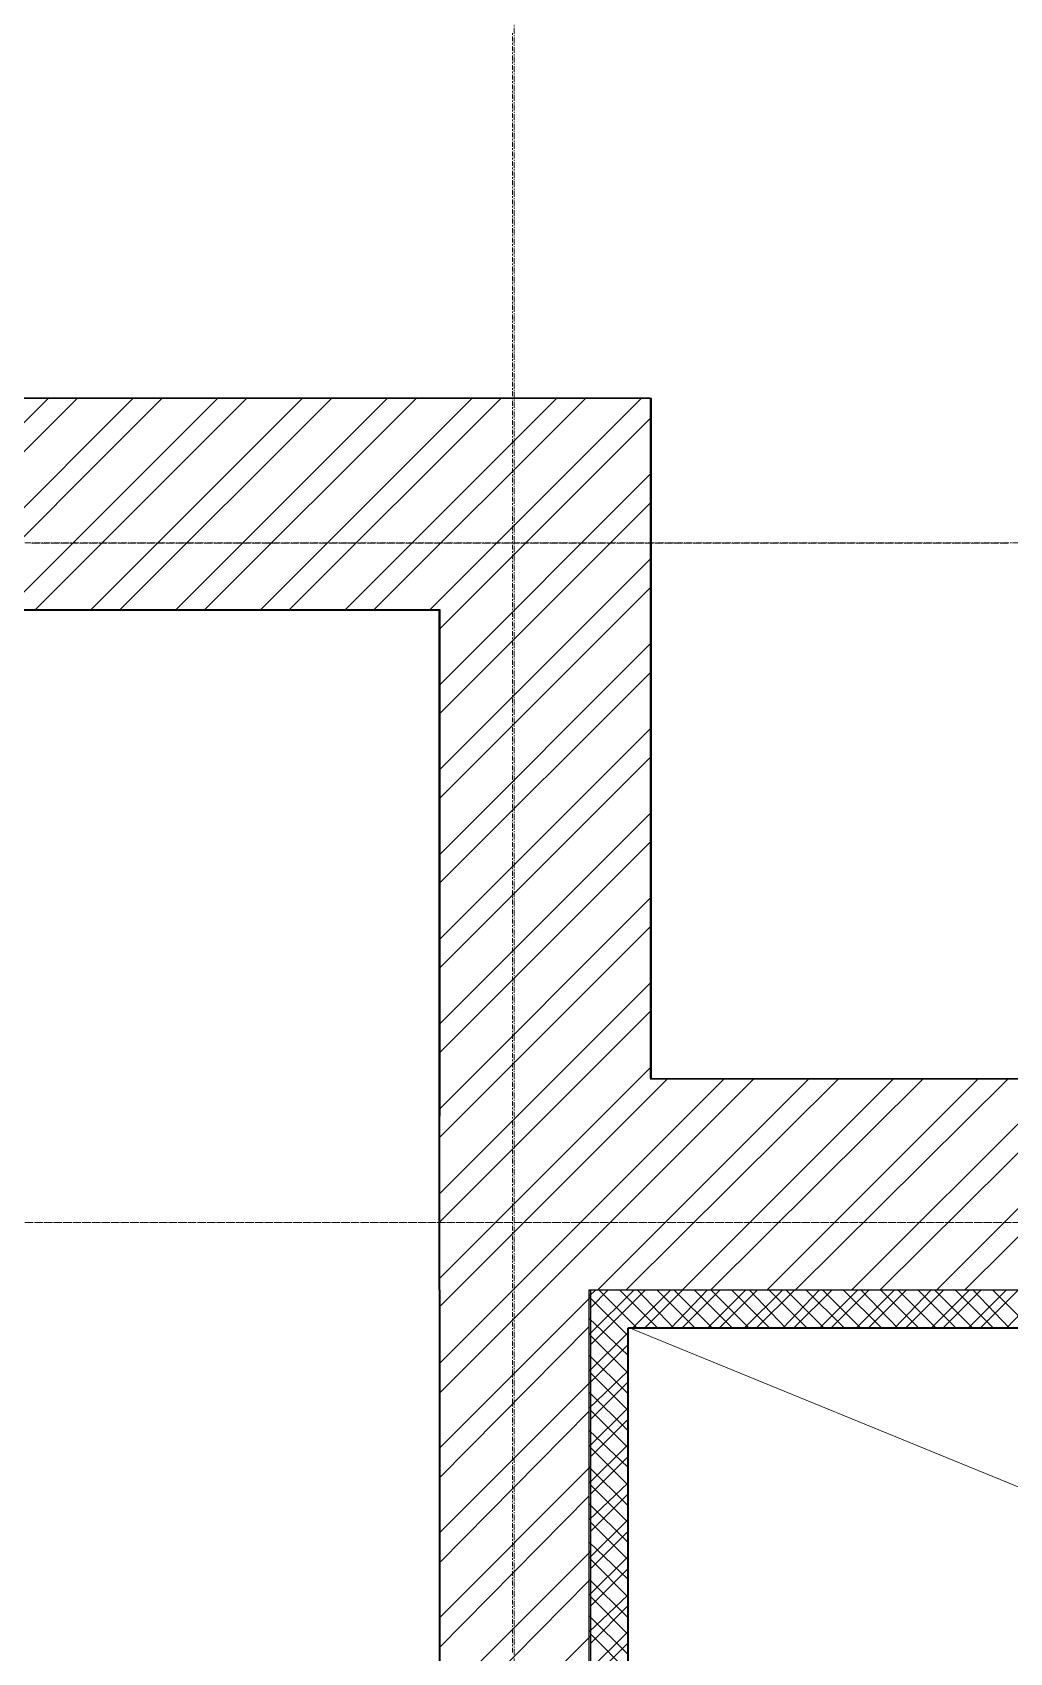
# Model space of a CAD drawing. Header units: millimetres. Extents: x -10178924 to 11692288, y -947381 to 58396.
# Drawn here: x 738282 to 740871, y -814179 to -809888 of the extents above; entities that cross this region are included whole.
import ezdxf

# ---------------------------------------------------------------- set-up
doc = ezdxf.new("R2010")
doc.units = ezdxf.units.MM
doc.linetypes.add('осевая', pattern=[50.8, 31.75, -6.35, 6.35, -6.35])
for name, color, linetype in [('PDF _Отделка СТЕН', 6, 'Continuous'), ('PDF _Стены внутр.1', 7, 'Continuous'), ('PDF _Стены.1', 7, 'Continuous'), ('Стены внутр.1', 7, 'Continuous')]:
    doc.layers.add(name, color=color, linetype=linetype)
doc.layers.add('PDF _Размеры осевые', color=7, linetype='Continuous', true_color=0x5d6970)
doc.layers.add('PDF _штриховка', color=7, linetype='Continuous', true_color=0x95834a)
for name, color, linetype, lineweight in [('Отделка СТЕН', 6, 'Continuous', 13), ('Размеры осевые', 153, 'Continuous', 9), ('Стены.1', 7, 'Continuous', 25), ('ШТРИХОВКА', 252, 'Continuous', 15)]:
    doc.layers.add(name, color=color, linetype=linetype, lineweight=lineweight)

# ---------------------------------------------------------------- blocks, each defined once
blk = doc.blocks.new('A$C5282721b')
at = {"layer": 'Отделка СТЕН', "true_color": 0x000000, "transparency": 33554687}
h = blk.add_hatch(dxfattribs=at)
h.set_pattern_fill('ANSI37', color=18, scale=22, angle=-90)
h.set_pattern_definition([(315, (-17446.33, 108538.816), (49.39141, 49.39141), []), (45, (-17446.33, 108538.816), (-49.39141, 49.39141), [])])
h.paths.add_polyline_path([(26592.373, -32428.119), (25753.823, -32428.119), (17403.142, -32428.119), (17403.142, -38395.958), (26591.954, -38400.464), (26591.961, -38300.463), (17503.142, -38296.007), (17503.142, -32528.119), (25753.823, -32528.119), (26592.366, -32528.119)])
h.paths.add_polyline_path([(28638.33, -32428.119), (27792.557, -32428.119), (26592.373, -32428.119), (26592.366, -32528.119), (28638.33, -32528.119)])
h.paths.add_polyline_path([(36484.836, -38082.681), (36383.118, -38082.906), (36381.494, -38305.263), (26591.961, -38300.463), (26591.954, -38400.464), (36480.32, -38405.312)])
at = {"layer": 'ШТРИХОВКА', "ltscale": 100, "true_color": 0x000000, "transparency": 33554687}
h = blk.add_hatch(dxfattribs=at)
h.set_pattern_fill('ANSI31', color=18, scale=50)
h.set_pattern_definition([(45, (-79853.19, 25128.16), (-112.2532, 112.2532), [])])
edge = h.paths.add_edge_path()
edge.add_line((36498.921, -37009.188), (36898.882, -37014.787))
edge.add_line((36898.882, -37014.787), (36964.029, -32428.119))
edge.add_line((36964.029, -32428.119), (37032.722, -32428.119))
edge.add_line((37032.722, -32428.119), (37032.722, -30586.036))
edge.add_line((37032.722, -30586.036), (38904.657, -30586.036))
edge.add_line((38904.657, -30586.036), (38902.425, -30898.17))
edge.add_line((38902.425, -30898.17), (39152.455, -30898.17))
edge.add_line((39152.455, -30898.17), (39154.793, -30586.036))
edge.add_line((39154.793, -30586.036), (41035.118, -30586.036))
edge.add_line((41035.118, -30586.036), (41035.118, -30412.839))
edge.add_line((41035.118, -30412.839), (41035.118, -30026.036))
edge.add_line((41035.118, -30026.036), (36472.722, -30026.036))
edge.add_line((36472.722, -30026.036), (36472.722, -31868.119))
edge.add_line((36472.722, -31868.119), (30542.101, -31868.119))
edge.add_line((30542.101, -31868.119), (30542.101, -32424.051))
edge.add_line((30542.101, -32424.051), (36563.99, -32428.119))
edge.add_line((36563.99, -32428.119), (36498.921, -37066.477))
h.paths.add_polyline_path([(25192.811, -31868.119), (17563.142, -31868.119), (17563.142, -30066.63), (12841.199, -30066.63), (12841.199, -31868.119), (7024.898, -31868.119), (7024.898, -31969.641), (7024.898, -32428.119), (13001.199, -32428.119), (13001.199, -38443.071), (10379.676, -38473.857), (10379.676, -38873.885), (13001.199, -38843.098), (13401.199, -38838.401), (13401.199, -32428.119), (13401.199, -30626.63), (17003.142, -30626.63), (17003.142, -32428.119), (17003.142, -38795.762), (36871.442, -38820.294), (36872.104, -38529.718), (36884.044, -38081.988), (36484.836, -38082.681), (36480.32, -38405.312), (17403.142, -38395.958), (17403.142, -32428.119), (25753.823, -32428.119), (25753.823, -31968.119)])
at = {"color": 18, "lineweight": 0, "ltscale": 100, "true_color": 0x000000, "transparency": 33554687}
blk.add_line((17503.142, -32528.119), (29114.197, -37278.249), dxfattribs=at)
blk.add_line((17503.142, -32528.119), (29114.197, -37278.249), dxfattribs=at)
at = {"layer": 'Размеры осевые', "color": 251, "linetype": 'осевая', "ltscale": 0.5, "transparency": 33554687}
for p, q in [((17200, -40100), (17200, -25800)), ((-9750, -30450), (44700, -30450)), ((-9750, -32250), (62308.109, -32250)), ((-9718.727, -32250), (61848.609, -32250)), ((-9718.727, -32250), (61848.609, -32250))]:
    blk.add_line(p, q, dxfattribs=at)
at = {"layer": 'Стены внутр.1', "color": 18, "linetype": 'Continuous', "true_color": 0x000000, "transparency": 33554687, "flags": 128}
for points in [[(17003.142, -32428.119), (17003.142, -38795.762)], [(17403.142, -38395.958), (17403.142, -32428.119)], [(17503.142, -38296.007), (17503.142, -32528.119)]]:
    blk.add_lwpolyline(points, dxfattribs=at)
at = {"layer": 'Стены.1', "color": 18, "linetype": 'Continuous', "true_color": 0x000000, "transparency": 33554687, "flags": 128}
for points in [[(12841.199, -30066.63), (17563.142, -30066.63)], [(17563.142, -30066.63), (17563.142, -31868.119)], [(13401.199, -30626.63), (17003.142, -30626.63)], [(17003.142, -30626.63), (17003.142, -31968.119)], [(17563.142, -31868.119), (25192.811, -31868.119)], [(17003.142, -32428.119), (17003.142, -31968.119)], [(17403.142, -32428.119), (25753.823, -32428.119)], [(17503.142, -32528.119), (25753.823, -32528.119)]]:
    blk.add_lwpolyline(points, dxfattribs=at)

msp = doc.modelspace()

# ---------------------------------------------------------------- linework, layer by layer
at = {"layer": 'PDF _Отделка СТЕН', "lineweight": 13}
for points in [[(739757.7, -813234.9), (739774.6, -813218)], [(739757.7, -813336.5), (739876.2, -813218)], [(739783.1, -813218), (739884.7, -813319.6)], [(739872, -813319.6), (739973.6, -813218)], [(739884.7, -813218), (739982, -813319.6)], [(739973.6, -813319.6), (740070.9, -813218)], [(739982, -813218), (740083.6, -813319.6)], [(740070.9, -813319.6), (740172.5, -813218)], [(740079.4, -813218), (740181, -813319.6)], [(740168.3, -813319.6), (740269.9, -813218)], [(740181, -813218), (740278.4, -813319.6)], [(740269.9, -813319.6), (740367.3, -813218)], [(740278.4, -813218), (740380, -813319.6)], [(740367.3, -813319.6), (740468.9, -813218)], [(740375.7, -813218), (740477.3, -813319.6)], [(740464.6, -813319.6), (740566.2, -813218)], [(740477.3, -813218), (740574.7, -813319.6)], [(740566.2, -813319.6), (740663.6, -813218)], [(740574.7, -813218), (740676.3, -813319.6)], [(740663.6, -813319.6), (740765.2, -813218)], [(740672.1, -813218), (740773.7, -813319.6)], [(740761, -813319.6), (740862.6, -813218)], [(740773.7, -813218), (740871, -813319.6)], [(740862.6, -813319.6), (740959.9, -813218)], [(739757.7, -813294.2), (739859.3, -813391.6)], [(739757.7, -813433.9), (739859.3, -813332.3)], [(739757.7, -813391.6), (739859.3, -813493.2)], [(739757.7, -813531.3), (739859.3, -813433.9)], [(739757.7, -813488.9), (739859.3, -813590.5)], [(739757.7, -813632.9), (739859.3, -813531.3)], [(739757.7, -813590.5), (739859.3, -813687.9)], [(739757.7, -813730.2), (739859.3, -813628.7)], [(739757.7, -813687.9), (739859.3, -813789.5)], [(739757.7, -813827.6), (739859.3, -813730.2)], [(739757.7, -813785.3), (739859.3, -813886.9)], [(739757.7, -813929.2), (739859.3, -813827.6)], [(739757.7, -813886.9), (739859.3, -813984.2)], [(739757.7, -814026.6), (739859.3, -813925)], [(739757.7, -813984.2), (739859.3, -814085.8)], [(739757.7, -814123.9), (739859.3, -814026.6)], [(739757.7, -814081.6), (739859.3, -814183.2)], [(739757.7, -814225.5), (739859.3, -814124)]]:
    msp.add_lwpolyline(points, dxfattribs=at)
at = {"layer": 'PDF _Размеры осевые', "lineweight": 9}
for points in [[(739554.5, -809894.8), (739554.5, -809890.6)], [(739554.5, -809911.8), (739554.5, -809899.1)], [(739554.5, -809920.2), (739554.5, -809916)], [(739554.5, -809937.2), (739554.5, -809924.5)], [(739554.5, -809945.6), (739554.5, -809941.4)], [(739554.5, -809962.6), (739554.5, -809949.9)], [(739554.5, -809971), (739554.5, -809966.8)], [(739554.5, -809988), (739554.5, -809975.3)], [(739554.5, -809996.4), (739554.5, -809992.2)], [(739554.5, -810013.4), (739554.5, -810000.7)], [(739554.5, -810021.8), (739554.5, -810017.6)], [(739554.5, -810038.8), (739554.5, -810026.1)], [(739554.5, -810047.2), (739554.5, -810043)], [(739554.5, -810064.2), (739554.5, -810051.5)], [(739554.5, -810072.6), (739554.5, -810068.4)], [(739554.5, -810089.6), (739554.5, -810076.9)], [(739554.5, -810098), (739554.5, -810093.8)], [(739554.5, -810115), (739554.5, -810102.3)], [(739554.5, -810123.4), (739554.5, -810119.2)], [(739554.5, -810140.4), (739554.5, -810127.7)], [(739554.5, -810148.8), (739554.5, -810144.6)], [(739554.5, -810165.8), (739554.5, -810153.1)], [(739554.5, -810174.2), (739554.5, -810170)], [(739554.5, -810191.2), (739554.5, -810178.5)], [(739554.5, -810199.6), (739554.5, -810195.4)], [(739554.5, -810216.6), (739554.5, -810203.9)], [(739554.5, -810225), (739554.5, -810220.8)], [(739554.5, -810242), (739554.5, -810229.3)], [(739554.5, -810250.4), (739554.5, -810246.2)], [(739554.5, -810267.4), (739554.5, -810254.7)], [(739554.5, -810275.8), (739554.5, -810271.6)], [(739554.5, -810292.8), (739554.5, -810280.1)], [(739554.5, -810301.2), (739554.5, -810297)], [(739554.5, -810318.2), (739554.5, -810305.5)], [(739554.5, -810326.6), (739554.5, -810322.4)], [(739554.5, -810343.6), (739554.5, -810330.9)], [(739554.5, -810352), (739554.5, -810347.8)], [(739554.5, -810369), (739554.5, -810356.3)], [(739554.5, -810377.4), (739554.5, -810373.2)], [(739554.5, -810394.4), (739554.5, -810381.7)], [(739554.5, -810402.8), (739554.5, -810398.6)], [(739554.5, -810419.8), (739554.5, -810407.1)], [(739554.5, -810428.2), (739554.5, -810424)], [(739554.5, -810445.2), (739554.5, -810432.5)], [(739554.5, -810453.6), (739554.5, -810449.4)], [(739554.5, -810470.6), (739554.5, -810457.9)], [(739554.5, -810479), (739554.5, -810474.8)], [(739554.5, -810496), (739554.5, -810483.3)], [(739554.5, -810504.4), (739554.5, -810500.2)], [(739554.5, -810521.4), (739554.5, -810508.7)], [(739554.5, -810529.8), (739554.5, -810525.6)], [(739554.5, -810546.8), (739554.5, -810534.1)], [(739554.5, -810555.2), (739554.5, -810551)], [(739554.5, -810572.2), (739554.5, -810559.5)], [(739554.5, -810580.6), (739554.5, -810576.4)], [(739554.5, -810597.6), (739554.5, -810584.9)], [(739554.5, -810606), (739554.5, -810601.8)], [(739554.5, -810623), (739554.5, -810610.3)], [(739554.5, -810631.4), (739554.5, -810627.2)], [(739554.5, -810648.4), (739554.5, -810635.7)], [(739554.5, -810656.8), (739554.5, -810652.6)], [(739554.5, -810673.8), (739554.5, -810661.1)], [(739554.5, -810682.2), (739554.5, -810678)], [(739554.5, -810699.2), (739554.5, -810686.5)], [(739554.5, -810707.6), (739554.5, -810703.4)], [(739554.5, -810724.6), (739554.5, -810711.9)], [(739554.5, -810733), (739554.5, -810728.8)], [(739554.5, -810750), (739554.5, -810737.3)], [(739554.5, -810758.4), (739554.5, -810754.2)], [(739554.5, -810775.4), (739554.5, -810762.7)], [(739554.5, -810783.8), (739554.5, -810779.6)], [(739554.5, -810800.8), (739554.5, -810788.1)], [(739554.5, -810809.2), (739554.5, -810805)], [(739554.5, -810826.2), (739554.5, -810813.5)], [(739554.5, -810834.6), (739554.5, -810830.4)], [(739554.5, -810851.6), (739554.5, -810838.9)], [(739554.5, -810860), (739554.5, -810855.8)], [(739554.5, -810877), (739554.5, -810864.3)], [(739554.5, -810885.4), (739554.5, -810881.2)], [(739554.5, -810902.4), (739554.5, -810889.7)], [(739554.5, -810910.8), (739554.5, -810906.6)], [(739554.5, -810927.8), (739554.5, -810915.1)], [(739554.5, -810936.2), (739554.5, -810932)], [(739554.5, -810953.2), (739554.5, -810940.5)], [(739554.5, -810961.6), (739554.5, -810957.4)], [(739554.5, -810978.6), (739554.5, -810965.9)], [(739554.5, -810987), (739554.5, -810982.8)], [(739554.5, -811004), (739554.5, -810991.3)], [(739554.5, -811012.4), (739554.5, -811008.2)], [(739554.5, -811029.4), (739554.5, -811016.7)], [(739554.5, -811037.8), (739554.5, -811033.6)], [(739554.5, -811054.8), (739554.5, -811042.1)], [(739554.5, -811063.2), (739554.5, -811059)], [(739554.5, -811080.2), (739554.5, -811067.5)], [(739554.5, -811088.6), (739554.5, -811084.4)], [(739554.5, -811105.6), (739554.5, -811092.9)], [(739554.5, -811114), (739554.5, -811109.8)], [(739554.5, -811131), (739554.5, -811118.3)], [(739554.5, -811139.4), (739554.5, -811135.2)], [(739554.5, -811156.4), (739554.5, -811143.7)], [(739554.5, -811164.8), (739554.5, -811160.6)], [(739554.5, -811181.8), (739554.5, -811169.1)], [(739554.5, -811190.2), (739554.5, -811186)], [(739554.5, -811207.2), (739554.5, -811194.5)], [(738280.2, -811241), (738284.5, -811241), (738301.4, -811241)], [(738305.6, -811241), (738309.9, -811241), (738326.8, -811241)], [(738331, -811241), (738335.3, -811241), (738352.2, -811241)], [(738356.4, -811241), (738360.7, -811241), (738377.6, -811241)], [(738381.8, -811241), (738386.1, -811241), (738403, -811241)], [(738407.2, -811241), (738411.5, -811241), (738428.4, -811241)], [(738432.6, -811241), (738436.9, -811241), (738453.8, -811241)], [(738458, -811241), (738462.3, -811241), (738479.2, -811241)], [(738483.4, -811241), (738487.7, -811241), (738504.6, -811241)], [(738508.8, -811241), (738513.1, -811241), (738530, -811241)], [(738534.2, -811241), (738538.5, -811241), (738555.4, -811241)], [(738559.6, -811241), (738563.9, -811241), (738580.8, -811241)], [(738585, -811241), (738589.3, -811241), (738606.2, -811241)], [(738610.4, -811241), (738614.7, -811241), (738631.6, -811241)], [(738635.8, -811241), (738640.1, -811241), (738657, -811241)], [(738661.2, -811241), (738665.5, -811241), (738682.4, -811241)], [(738686.6, -811241), (738690.9, -811241), (738707.8, -811241)], [(738712, -811241), (738716.3, -811241), (738733.2, -811241)], [(738737.4, -811241), (738741.7, -811241), (738758.6, -811241)], [(738762.8, -811241), (738767.1, -811241), (738784, -811241)], [(738788.2, -811241), (738792.5, -811241), (738809.4, -811241)], [(738813.6, -811241), (738817.9, -811241), (738834.8, -811241)], [(738839, -811241), (738843.3, -811241), (738860.2, -811241)], [(738864.4, -811241), (738868.7, -811241), (738885.6, -811241)], [(738889.8, -811241), (738894.1, -811241), (738911, -811241)], [(738915.2, -811241), (738919.5, -811241), (738936.4, -811241)], [(738940.6, -811241), (738944.9, -811241), (738961.8, -811241)], [(738966, -811241), (738970.3, -811241), (738987.2, -811241)], [(738991.4, -811241), (738995.7, -811241), (739012.6, -811241)], [(739016.8, -811241), (739021.1, -811241), (739038, -811241)], [(739042.2, -811241), (739046.5, -811241), (739063.4, -811241)], [(739067.6, -811241), (739071.9, -811241), (739088.8, -811241)], [(739093, -811241), (739097.3, -811241), (739114.2, -811241)], [(739118.4, -811241), (739122.7, -811241), (739139.6, -811241)], [(739143.8, -811241), (739148.1, -811241), (739165, -811241)], [(739169.2, -811241), (739173.5, -811241), (739190.4, -811241)], [(739194.6, -811241), (739198.9, -811241), (739215.8, -811241)], [(739220, -811241), (739224.3, -811241), (739241.2, -811241)], [(739245.4, -811241), (739249.7, -811241), (739266.6, -811241)], [(739270.8, -811241), (739275.1, -811241), (739292, -811241)], [(739296.2, -811241), (739300.5, -811241), (739317.4, -811241)], [(739321.6, -811241), (739325.9, -811241), (739342.8, -811241)], [(739347, -811241), (739351.3, -811241), (739368.2, -811241)], [(739372.4, -811241), (739376.7, -811241), (739393.6, -811241)], [(739397.8, -811241), (739402.1, -811241), (739419, -811241)], [(739423.2, -811241), (739427.5, -811241), (739444.4, -811241)], [(739448.6, -811241), (739452.9, -811241), (739469.8, -811241)], [(739474, -811241), (739478.3, -811241), (739495.2, -811241)], [(739499.4, -811241), (739503.7, -811241), (739520.6, -811241)], [(739524.8, -811241), (739529.1, -811241), (739546, -811241)], [(739550.2, -811241), (739554.5, -811241), (739571.4, -811241)], [(739554.5, -811215.6), (739554.5, -811211.4)], [(739554.5, -811232.6), (739554.5, -811219.9)], [(739554.5, -811241), (739554.5, -811236.8)], [(739554.5, -811258), (739554.5, -811245.3)], [(739575.6, -811241), (739579.9, -811241), (739596.8, -811241)], [(739601, -811241), (739605.3, -811241), (739622.2, -811241)], [(739626.4, -811241), (739630.7, -811241), (739647.6, -811241)], [(739651.8, -811241), (739656.1, -811241), (739673, -811241)], [(739677.2, -811241), (739681.5, -811241), (739698.4, -811241)], [(739702.6, -811241), (739706.9, -811241), (739723.8, -811241)], [(739728, -811241), (739732.3, -811241), (739749.2, -811241)], [(739753.4, -811241), (739757.7, -811241), (739774.6, -811241)], [(739778.8, -811241), (739783.1, -811241), (739800, -811241)], [(739804.2, -811241), (739808.5, -811241), (739825.4, -811241)], [(739829.6, -811241), (739833.9, -811241), (739850.8, -811241)], [(739855, -811241), (739859.3, -811241), (739876.2, -811241)], [(739880.4, -811241), (739884.7, -811241), (739901.6, -811241)], [(739905.8, -811241), (739910.1, -811241), (739927, -811241)], [(739931.2, -811241), (739935.5, -811241), (739952.4, -811241)], [(739956.6, -811241), (739960.9, -811241), (739977.8, -811241)], [(739982, -811241), (739986.3, -811241), (740003.2, -811241)], [(740007.4, -811241), (740011.7, -811241), (740028.6, -811241)], [(740032.8, -811241), (740037.1, -811241), (740054, -811241)], [(740058.2, -811241), (740062.5, -811241), (740079.4, -811241)], [(740083.6, -811241), (740087.9, -811241), (740104.8, -811241)], [(740109, -811241), (740113.3, -811241), (740130.2, -811241)], [(740134.4, -811241), (740138.7, -811241), (740155.6, -811241)], [(740159.8, -811241), (740164.1, -811241), (740181, -811241)], [(740185.2, -811241), (740189.5, -811241), (740206.4, -811241)], [(740210.6, -811241), (740214.9, -811241), (740231.8, -811241)], [(740236, -811241), (740240.3, -811241), (740257.2, -811241)], [(740261.4, -811241), (740265.7, -811241), (740282.6, -811241)], [(740286.8, -811241), (740291.1, -811241), (740308, -811241)], [(740312.2, -811241), (740316.5, -811241), (740333.4, -811241)], [(740337.6, -811241), (740341.9, -811241), (740358.8, -811241)], [(740363, -811241), (740367.3, -811241), (740384.2, -811241)], [(740388.4, -811241), (740392.7, -811241), (740409.6, -811241)], [(740413.8, -811241), (740418.1, -811241), (740435, -811241)], [(740439.2, -811241), (740443.5, -811241), (740460.4, -811241)], [(740464.6, -811241), (740468.9, -811241), (740485.8, -811241)], [(740490, -811241), (740494.3, -811241), (740511.2, -811241)], [(740515.4, -811241), (740519.7, -811241), (740536.6, -811241)], [(740540.8, -811241), (740545.1, -811241), (740562, -811241)], [(740566.2, -811241), (740570.5, -811241), (740587.4, -811241)], [(740591.6, -811241), (740595.9, -811241), (740612.8, -811241)], [(740617, -811241), (740621.3, -811241), (740638.2, -811241)], [(740642.4, -811241), (740646.7, -811241), (740663.6, -811241)], [(740667.8, -811241), (740672.1, -811241), (740689, -811241)], [(740693.2, -811241), (740697.5, -811241), (740714.4, -811241)], [(740718.6, -811241), (740722.9, -811241), (740739.8, -811241)], [(740744, -811241), (740748.3, -811241), (740765.2, -811241)], [(740769.4, -811241), (740773.7, -811241), (740790.6, -811241)], [(740794.8, -811241), (740799.1, -811241), (740816, -811241)], [(740820.2, -811241), (740824.5, -811241), (740841.4, -811241)], [(740845.7, -811241), (740849.9, -811241), (740866.8, -811241)], [(739554.5, -811266.4), (739554.5, -811262.2)], [(739554.5, -811283.4), (739554.5, -811270.7)], [(739554.5, -811291.8), (739554.5, -811287.6)], [(739554.5, -811308.8), (739554.5, -811296.1)], [(739554.5, -811317.2), (739554.5, -811313)], [(739554.5, -811334.2), (739554.5, -811321.5)], [(739554.5, -811342.6), (739554.5, -811338.4)], [(739554.5, -811359.6), (739554.5, -811346.9)], [(739554.5, -811368), (739554.5, -811363.8)], [(739554.5, -811385), (739554.5, -811372.3)], [(739554.5, -811393.4), (739554.5, -811389.2)], [(739554.5, -811410.4), (739554.5, -811397.7)], [(739554.5, -811418.8), (739554.5, -811414.6)], [(739554.5, -811435.8), (739554.5, -811423.1)], [(739554.5, -811444.2), (739554.5, -811440)], [(739554.5, -811461.2), (739554.5, -811448.5)], [(739554.5, -811469.6), (739554.5, -811465.4)], [(739554.5, -811486.6), (739554.5, -811473.9)], [(739554.5, -811495), (739554.5, -811490.8)], [(739554.5, -811512), (739554.5, -811499.3)], [(739554.5, -811520.4), (739554.5, -811516.2)], [(739554.5, -811537.4), (739554.5, -811524.7)], [(739554.5, -811545.8), (739554.5, -811541.6)], [(739554.5, -811562.8), (739554.5, -811550.1)], [(739554.5, -811571.2), (739554.5, -811567)], [(739554.5, -811588.2), (739554.5, -811575.5)], [(739554.5, -811596.6), (739554.5, -811592.4)], [(739554.5, -811613.6), (739554.5, -811600.9)], [(739554.5, -811622), (739554.5, -811617.8)], [(739554.5, -811639), (739554.5, -811626.3)], [(739554.5, -811647.4), (739554.5, -811643.2)], [(739554.5, -811664.4), (739554.5, -811651.7)], [(739554.5, -811672.8), (739554.5, -811668.6)], [(739554.5, -811689.8), (739554.5, -811677.1)], [(739554.5, -811698.2), (739554.5, -811694)], [(739554.5, -811715.2), (739554.5, -811702.5)], [(739554.5, -811723.6), (739554.5, -811719.4)], [(739554.5, -811740.6), (739554.5, -811727.9)], [(739554.5, -811749), (739554.5, -811744.8)], [(739554.5, -811766), (739554.5, -811753.3)], [(739554.5, -811774.4), (739554.5, -811770.2)], [(739554.5, -811791.4), (739554.5, -811778.7)], [(739554.5, -811799.8), (739554.5, -811795.6)], [(739554.5, -811816.8), (739554.5, -811804.1)], [(739554.5, -811825.2), (739554.5, -811821)], [(739554.5, -811842.2), (739554.5, -811829.5)], [(739554.5, -811850.6), (739554.5, -811846.4)], [(739554.5, -811867.6), (739554.5, -811854.9)], [(739554.5, -811876), (739554.5, -811871.8)], [(739554.5, -811893), (739554.5, -811880.3)], [(739554.5, -811901.4), (739554.5, -811897.2)], [(739554.5, -811918.4), (739554.5, -811905.7)], [(739554.5, -811926.8), (739554.5, -811922.6)], [(739554.5, -811943.8), (739554.5, -811931.1)], [(739554.5, -811952.2), (739554.5, -811948)], [(739554.5, -811969.2), (739554.5, -811956.5)], [(739554.5, -811977.6), (739554.5, -811973.4)], [(739554.5, -811994.6), (739554.5, -811981.9)], [(739554.5, -812003), (739554.5, -811998.8)], [(739554.5, -812020), (739554.5, -812007.3)], [(739554.5, -812028.4), (739554.5, -812024.2)], [(739554.5, -812045.4), (739554.5, -812032.7)], [(739554.5, -812053.8), (739554.5, -812049.6)], [(739554.5, -812070.8), (739554.5, -812058.1)], [(739554.5, -812079.2), (739554.5, -812075)], [(739554.5, -812096.2), (739554.5, -812083.5)], [(739554.5, -812104.6), (739554.5, -812100.4)], [(739554.5, -812121.6), (739554.5, -812108.9)], [(739554.5, -812130), (739554.5, -812125.8)], [(739554.5, -812147), (739554.5, -812134.3)], [(739554.5, -812155.4), (739554.5, -812151.2)], [(739554.5, -812172.4), (739554.5, -812159.7)], [(739554.5, -812180.8), (739554.5, -812176.6)], [(739554.5, -812197.8), (739554.5, -812185.1)], [(739554.5, -812206.2), (739554.5, -812202)], [(739554.5, -812223.2), (739554.5, -812210.5)], [(739554.5, -812231.6), (739554.5, -812227.4)], [(739554.5, -812248.6), (739554.5, -812235.9)], [(739554.5, -812257), (739554.5, -812252.8)], [(739554.5, -812274), (739554.5, -812261.3)], [(739554.5, -812282.4), (739554.5, -812278.2)], [(739554.5, -812299.4), (739554.5, -812286.7)], [(739554.5, -812307.8), (739554.5, -812303.6)], [(739554.5, -812324.8), (739554.5, -812312.1)], [(739554.5, -812333.2), (739554.5, -812329)], [(739554.5, -812350.2), (739554.5, -812337.5)], [(739554.5, -812358.6), (739554.5, -812354.4)], [(739554.5, -812375.6), (739554.5, -812362.9)], [(739554.5, -812384), (739554.5, -812379.8)], [(739554.5, -812401), (739554.5, -812388.3)], [(739554.5, -812409.4), (739554.5, -812405.2)], [(739554.5, -812426.4), (739554.5, -812413.7)], [(739554.5, -812434.8), (739554.5, -812430.6)], [(739554.5, -812451.8), (739554.5, -812439.1)], [(739554.5, -812460.2), (739554.5, -812456)], [(739554.5, -812477.2), (739554.5, -812464.5)], [(739554.5, -812485.6), (739554.5, -812481.4)], [(739554.5, -812502.6), (739554.5, -812489.9)], [(739554.5, -812511), (739554.5, -812506.8)], [(739554.5, -812528), (739554.5, -812515.3)], [(739554.5, -812536.4), (739554.5, -812532.2)], [(739554.5, -812553.4), (739554.5, -812540.7)], [(739554.5, -812561.8), (739554.5, -812557.6)], [(739554.5, -812578.8), (739554.5, -812566.1)], [(739554.5, -812587.2), (739554.5, -812583)], [(739554.5, -812604.2), (739554.5, -812591.5)], [(739554.5, -812612.6), (739554.5, -812608.4)], [(739554.5, -812629.6), (739554.5, -812616.9)], [(739554.5, -812638), (739554.5, -812633.8)], [(739554.5, -812655), (739554.5, -812642.3)], [(739554.5, -812663.4), (739554.5, -812659.2)], [(739554.5, -812680.4), (739554.5, -812667.7)], [(739554.5, -812688.8), (739554.5, -812684.6)], [(739554.5, -812705.8), (739554.5, -812693.1)], [(739554.5, -812714.2), (739554.5, -812710)], [(739554.5, -812731.2), (739554.5, -812718.5)], [(739554.5, -812739.6), (739554.5, -812735.4)], [(739554.5, -812756.6), (739554.5, -812743.9)], [(739554.5, -812765), (739554.5, -812760.8)], [(739554.5, -812782), (739554.5, -812769.3)], [(739554.5, -812790.4), (739554.5, -812786.2)], [(739554.5, -812807.4), (739554.5, -812794.7)], [(739554.5, -812815.8), (739554.5, -812811.6)], [(739554.5, -812832.8), (739554.5, -812820.1)], [(739554.5, -812841.2), (739554.5, -812837)], [(739554.5, -812858.2), (739554.5, -812845.5)], [(739554.5, -812866.6), (739554.5, -812862.4)], [(739554.5, -812883.6), (739554.5, -812870.9)], [(739554.5, -812892), (739554.5, -812887.8)], [(739554.5, -812909), (739554.5, -812896.3)], [(739554.5, -812917.4), (739554.5, -812913.2)], [(739554.5, -812934.4), (739554.5, -812921.7)], [(739554.5, -812942.8), (739554.5, -812938.6)], [(739554.5, -812959.8), (739554.5, -812947.1)], [(739554.5, -812968.2), (739554.5, -812964)], [(739554.5, -812985.2), (739554.5, -812972.5)], [(739554.5, -812993.6), (739554.5, -812989.4)], [(739554.5, -813010.6), (739554.5, -812997.9)], [(738284.5, -813040.2), (738284.5, -813040.2)], [(738288.7, -813040.2), (738305.6, -813040.2)], [(738309.9, -813040.2), (738309.9, -813040.2)], [(738314.1, -813040.2), (738331, -813040.2)], [(738335.3, -813040.2), (738335.3, -813040.2)], [(738339.5, -813040.2), (738356.4, -813040.2)], [(738360.7, -813040.2), (738360.7, -813040.2)], [(738364.9, -813040.2), (738381.8, -813040.2)], [(738386.1, -813040.2), (738386.1, -813040.2)], [(738390.3, -813040.2), (738407.2, -813040.2)], [(738411.5, -813040.2), (738411.5, -813040.2)], [(738415.7, -813040.2), (738432.6, -813040.2)], [(738436.9, -813040.2), (738436.9, -813040.2)], [(738441.1, -813040.2), (738458, -813040.2)], [(738462.3, -813040.2), (738462.3, -813040.2)], [(738466.5, -813040.2), (738483.4, -813040.2)], [(738487.7, -813040.2), (738487.7, -813040.2)], [(738491.9, -813040.2), (738508.8, -813040.2)], [(738513.1, -813040.2), (738513.1, -813040.2)], [(738517.3, -813040.2), (738534.2, -813040.2)], [(738538.5, -813040.2), (738538.5, -813040.2)], [(738542.7, -813040.2), (738559.6, -813040.2)], [(738563.9, -813040.2), (738563.9, -813040.2)], [(738568.1, -813040.2), (738585, -813040.2)], [(738589.3, -813040.2), (738589.3, -813040.2)], [(738593.5, -813040.2), (738610.4, -813040.2)], [(738614.7, -813040.2), (738614.7, -813040.2)], [(738618.9, -813040.2), (738635.8, -813040.2)], [(738640.1, -813040.2), (738640.1, -813040.2)], [(738644.3, -813040.2), (738661.2, -813040.2)], [(738665.5, -813040.2), (738665.5, -813040.2)], [(738669.7, -813040.2), (738686.6, -813040.2)], [(738690.9, -813040.2), (738690.9, -813040.2)], [(738695.1, -813040.2), (738712, -813040.2)], [(738716.3, -813040.2), (738716.3, -813040.2)], [(738720.5, -813040.2), (738737.4, -813040.2)], [(738741.7, -813040.2), (738741.7, -813040.2)], [(738745.9, -813040.2), (738762.8, -813040.2)], [(738767.1, -813040.2), (738767.1, -813040.2)], [(738771.3, -813040.2), (738788.2, -813040.2)], [(738792.5, -813040.2), (738792.5, -813040.2)], [(738796.7, -813040.2), (738813.6, -813040.2)], [(738817.9, -813040.2), (738817.9, -813040.2)], [(738822.1, -813040.2), (738839, -813040.2)], [(738843.3, -813040.2), (738843.3, -813040.2)], [(738847.5, -813040.2), (738864.4, -813040.2)], [(738868.7, -813040.2), (738868.7, -813040.2)], [(738872.9, -813040.2), (738889.8, -813040.2)], [(738894.1, -813040.2), (738894.1, -813040.2)], [(738898.3, -813040.2), (738915.2, -813040.2)], [(738919.5, -813040.2), (738919.5, -813040.2)], [(738923.7, -813040.2), (738940.6, -813040.2)], [(738944.9, -813040.2), (738944.9, -813040.2)], [(738949.1, -813040.2), (738966, -813040.2)], [(738970.3, -813040.2), (738970.3, -813040.2)], [(738974.5, -813040.2), (738991.4, -813040.2)], [(738995.7, -813040.2), (738995.7, -813040.2)], [(738999.9, -813040.2), (739016.8, -813040.2)], [(739021.1, -813040.2), (739021.1, -813040.2)], [(739025.3, -813040.2), (739042.2, -813040.2)], [(739046.5, -813040.2), (739046.5, -813040.2)], [(739050.7, -813040.2), (739067.6, -813040.2)], [(739071.9, -813040.2), (739071.9, -813040.2)], [(739076.1, -813040.2), (739093, -813040.2)], [(739097.3, -813040.2), (739097.3, -813040.2)], [(739101.5, -813040.2), (739118.4, -813040.2)], [(739122.7, -813040.2), (739122.7, -813040.2)], [(739126.9, -813040.2), (739143.8, -813040.2)], [(739148.1, -813040.2), (739148.1, -813040.2)], [(739152.3, -813040.2), (739169.2, -813040.2)], [(739173.5, -813040.2), (739173.5, -813040.2)], [(739177.7, -813040.2), (739194.6, -813040.2)], [(739198.9, -813040.2), (739198.9, -813040.2)], [(739203.1, -813040.2), (739220, -813040.2)], [(739224.3, -813040.2), (739224.3, -813040.2)], [(739228.5, -813040.2), (739245.4, -813040.2)], [(739249.7, -813040.2), (739249.7, -813040.2)], [(739253.9, -813040.2), (739270.8, -813040.2)], [(739275.1, -813040.2), (739275.1, -813040.2)], [(739279.3, -813040.2), (739296.2, -813040.2)], [(739300.5, -813040.2), (739300.5, -813040.2)], [(739304.7, -813040.2), (739321.6, -813040.2)], [(739325.9, -813040.2), (739325.9, -813040.2)], [(739330.1, -813040.2), (739347, -813040.2)], [(739351.3, -813040.2), (739351.3, -813040.2)], [(739355.5, -813040.2), (739372.4, -813040.2)], [(739376.7, -813040.2), (739376.7, -813040.2)], [(739380.9, -813040.2), (739397.8, -813040.2)], [(739402.1, -813040.2), (739402.1, -813040.2)], [(739406.3, -813040.2), (739423.2, -813040.2)], [(739427.5, -813040.2), (739427.5, -813040.2)], [(739431.7, -813040.2), (739448.6, -813040.2)], [(739452.9, -813040.2), (739452.9, -813040.2)], [(739457.1, -813040.2), (739474, -813040.2)], [(739478.3, -813040.2), (739478.3, -813040.2)], [(739482.5, -813040.2), (739499.4, -813040.2)], [(739503.7, -813040.2), (739503.7, -813040.2)], [(739507.9, -813040.2), (739524.8, -813040.2)], [(739529.1, -813040.2), (739529.1, -813040.2)], [(739533.3, -813040.2), (739550.2, -813040.2)], [(739554.5, -813019), (739554.5, -813014.8)], [(739554.5, -813036), (739554.5, -813023.3)], [(739554.5, -813040.2), (739554.5, -813040.2)], [(739554.5, -813044.4), (739554.5, -813040.2)], [(739554.5, -813061.4), (739554.5, -813048.7)], [(739558.7, -813040.2), (739575.6, -813040.2)], [(739579.9, -813040.2), (739579.9, -813040.2)], [(739584.1, -813040.2), (739601, -813040.2)], [(739605.3, -813040.2), (739605.3, -813040.2)], [(739609.5, -813040.2), (739626.4, -813040.2)], [(739630.7, -813040.2), (739630.7, -813040.2)], [(739634.9, -813040.2), (739651.8, -813040.2)], [(739656.1, -813040.2), (739656.1, -813040.2)], [(739660.3, -813040.2), (739677.2, -813040.2)], [(739681.5, -813040.2), (739681.5, -813040.2)], [(739685.7, -813040.2), (739702.6, -813040.2)], [(739706.9, -813040.2), (739706.9, -813040.2)], [(739711.1, -813040.2), (739728, -813040.2)], [(739732.3, -813040.2), (739732.3, -813040.2)], [(739736.5, -813040.2), (739753.4, -813040.2)], [(739757.7, -813040.2), (739757.7, -813040.2)], [(739761.9, -813040.2), (739778.8, -813040.2)], [(739783.1, -813040.2), (739783.1, -813040.2)], [(739787.3, -813040.2), (739804.2, -813040.2)], [(739808.5, -813040.2), (739808.5, -813040.2)], [(739812.7, -813040.2), (739829.6, -813040.2)], [(739833.9, -813040.2), (739833.9, -813040.2)], [(739838.1, -813040.2), (739855, -813040.2)], [(739859.3, -813040.2), (739859.3, -813040.2)], [(739863.5, -813040.2), (739880.4, -813040.2)], [(739884.7, -813040.2), (739884.7, -813040.2)], [(739888.9, -813040.2), (739905.8, -813040.2)], [(739910.1, -813040.2), (739910.1, -813040.2)], [(739914.3, -813040.2), (739931.2, -813040.2)], [(739935.5, -813040.2), (739935.5, -813040.2)], [(739939.7, -813040.2), (739956.6, -813040.2)], [(739960.9, -813040.2), (739960.9, -813040.2)], [(739965.1, -813040.2), (739982, -813040.2)], [(739986.3, -813040.2), (739986.3, -813040.2)], [(739990.5, -813040.2), (740007.4, -813040.2)], [(740011.7, -813040.2), (740011.7, -813040.2)], [(740015.9, -813040.2), (740032.8, -813040.2)], [(740037.1, -813040.2), (740037.1, -813040.2)], [(740041.3, -813040.2), (740058.2, -813040.2)], [(740062.5, -813040.2), (740062.5, -813040.2)], [(740066.7, -813040.2), (740083.6, -813040.2)], [(740087.9, -813040.2), (740087.9, -813040.2)], [(740092.1, -813040.2), (740109, -813040.2)], [(740113.3, -813040.2), (740113.3, -813040.2)], [(740117.5, -813040.2), (740134.4, -813040.2)], [(740138.7, -813040.2), (740138.7, -813040.2)], [(740142.9, -813040.2), (740159.8, -813040.2)], [(740164.1, -813040.2), (740164.1, -813040.2)], [(740168.3, -813040.2), (740185.2, -813040.2)], [(740189.5, -813040.2), (740189.5, -813040.2)], [(740193.7, -813040.2), (740210.6, -813040.2)], [(740214.9, -813040.2), (740214.9, -813040.2)], [(740219.1, -813040.2), (740236, -813040.2)], [(740240.3, -813040.2), (740240.3, -813040.2)], [(740244.5, -813040.2), (740261.4, -813040.2)], [(740265.7, -813040.2), (740265.7, -813040.2)], [(740269.9, -813040.2), (740286.8, -813040.2)], [(740291.1, -813040.2), (740291.1, -813040.2)], [(740295.3, -813040.2), (740312.2, -813040.2)], [(740316.5, -813040.2), (740316.5, -813040.2)], [(740320.7, -813040.2), (740337.6, -813040.2)], [(740341.9, -813040.2), (740341.9, -813040.2)], [(740346.1, -813040.2), (740363, -813040.2)], [(740367.3, -813040.2), (740367.3, -813040.2)], [(740371.5, -813040.2), (740388.4, -813040.2)], [(740392.7, -813040.2), (740392.7, -813040.2)], [(740396.9, -813040.2), (740413.8, -813040.2)], [(740418.1, -813040.2), (740418.1, -813040.2)], [(740422.3, -813040.2), (740439.2, -813040.2)], [(740443.5, -813040.2), (740443.5, -813040.2)], [(740447.7, -813040.2), (740464.6, -813040.2)], [(740468.9, -813040.2), (740468.9, -813040.2)], [(740473.1, -813040.2), (740490, -813040.2)], [(740494.3, -813040.2), (740494.3, -813040.2)], [(740498.5, -813040.2), (740515.4, -813040.2)], [(740519.7, -813040.2), (740519.7, -813040.2)], [(740523.9, -813040.2), (740540.8, -813040.2)], [(740545.1, -813040.2), (740545.1, -813040.2)], [(740549.3, -813040.2), (740566.2, -813040.2)], [(740570.5, -813040.2), (740570.5, -813040.2)], [(740574.7, -813040.2), (740591.6, -813040.2)], [(740595.9, -813040.2), (740595.9, -813040.2)], [(740600.1, -813040.2), (740617, -813040.2)], [(740621.3, -813040.2), (740621.3, -813040.2)], [(740625.5, -813040.2), (740642.4, -813040.2)], [(740646.7, -813040.2), (740646.7, -813040.2)], [(740650.9, -813040.2), (740667.8, -813040.2)], [(740672.1, -813040.2), (740672.1, -813040.2)], [(740676.3, -813040.2), (740693.2, -813040.2)], [(740697.5, -813040.2), (740697.5, -813040.2)], [(740701.7, -813040.2), (740718.6, -813040.2)], [(740722.9, -813040.2), (740722.9, -813040.2)], [(740727.1, -813040.2), (740744, -813040.2)], [(740748.3, -813040.2), (740748.3, -813040.2)], [(740752.5, -813040.2), (740769.4, -813040.2)], [(740773.7, -813040.2), (740773.7, -813040.2)], [(740777.9, -813040.2), (740794.8, -813040.2)], [(740799.1, -813040.2), (740799.1, -813040.2)], [(740803.3, -813040.2), (740820.2, -813040.2)], [(740824.5, -813040.2), (740824.5, -813040.2)], [(740828.7, -813040.2), (740845.6, -813040.2)], [(740849.9, -813040.2), (740849.9, -813040.2)], [(740854.1, -813040.2), (740871.1, -813040.2)], [(739554.5, -813069.8), (739554.5, -813065.6)], [(739554.5, -813086.8), (739554.5, -813074.1)], [(739554.5, -813095.2), (739554.5, -813091)], [(739554.5, -813112.2), (739554.5, -813099.5)], [(739554.5, -813120.6), (739554.5, -813116.4)], [(739554.5, -813137.6), (739554.5, -813124.9)], [(739554.5, -813146), (739554.5, -813141.8)], [(739554.5, -813163), (739554.5, -813150.3)], [(739554.5, -813171.4), (739554.5, -813167.2)], [(739554.5, -813188.4), (739554.5, -813175.7)], [(739554.5, -813196.8), (739554.5, -813192.6)], [(739554.5, -813213.8), (739554.5, -813201.1)], [(739554.5, -813222.2), (739554.5, -813218)], [(739554.5, -813239.2), (739554.5, -813226.5)], [(739554.5, -813247.6), (739554.5, -813243.4)], [(739554.5, -813264.6), (739554.5, -813251.9)], [(739554.5, -813273), (739554.5, -813268.8)], [(739554.5, -813290), (739554.5, -813277.3)], [(739554.5, -813298.4), (739554.5, -813294.2)], [(739554.5, -813315.4), (739554.5, -813302.7)], [(739554.5, -813323.8), (739554.5, -813319.6)], [(739554.5, -813340.8), (739554.5, -813328.1)], [(739554.5, -813349.2), (739554.5, -813345)], [(739554.5, -813366.2), (739554.5, -813353.5)], [(739554.5, -813374.6), (739554.5, -813370.4)], [(739554.5, -813391.6), (739554.5, -813378.9)], [(739554.5, -813400), (739554.5, -813395.8)], [(739554.5, -813417), (739554.5, -813404.3)], [(739554.5, -813425.4), (739554.5, -813421.2)], [(739554.5, -813442.4), (739554.5, -813429.7)], [(739554.5, -813450.8), (739554.5, -813446.6)], [(739554.5, -813467.8), (739554.5, -813455.1)], [(739554.5, -813476.2), (739554.5, -813472)], [(739554.5, -813493.2), (739554.5, -813480.5)], [(739554.5, -813501.6), (739554.5, -813497.4)], [(739554.5, -813518.6), (739554.5, -813505.9)], [(739554.5, -813527), (739554.5, -813522.8)], [(739554.5, -813544), (739554.5, -813531.3)], [(739554.5, -813552.4), (739554.5, -813548.2)], [(739554.5, -813569.4), (739554.5, -813556.7)], [(739554.5, -813577.8), (739554.5, -813573.6)], [(739554.5, -813594.8), (739554.5, -813582.1)], [(739554.5, -813603.2), (739554.5, -813599)], [(739554.5, -813620.2), (739554.5, -813607.5)], [(739554.5, -813628.6), (739554.5, -813624.4)], [(739554.5, -813645.6), (739554.5, -813632.9)], [(739554.5, -813654), (739554.5, -813649.8)], [(739554.5, -813671), (739554.5, -813658.3)], [(739554.5, -813679.4), (739554.5, -813675.2)], [(739554.5, -813696.4), (739554.5, -813683.7)], [(739554.5, -813704.8), (739554.5, -813700.6)], [(739554.5, -813721.8), (739554.5, -813709.1)], [(739554.5, -813730.2), (739554.5, -813726)], [(739554.5, -813747.2), (739554.5, -813734.5)], [(739554.5, -813755.6), (739554.5, -813751.4)], [(739554.5, -813772.6), (739554.5, -813759.9)], [(739554.5, -813781), (739554.5, -813776.8)], [(739554.5, -813798), (739554.5, -813785.3)], [(739554.5, -813806.4), (739554.5, -813802.2)], [(739554.5, -813823.4), (739554.5, -813810.7)], [(739554.5, -813831.8), (739554.5, -813827.6)], [(739554.5, -813848.8), (739554.5, -813836.1)], [(739554.5, -813857.2), (739554.5, -813853)], [(739554.5, -813874.2), (739554.5, -813861.5)], [(739554.5, -813882.6), (739554.5, -813878.4)], [(739554.5, -813899.6), (739554.5, -813886.9)], [(739554.5, -813908), (739554.5, -813903.8)], [(739554.5, -813925), (739554.5, -813912.3)], [(739554.5, -813933.4), (739554.5, -813929.2)], [(739554.5, -813950.4), (739554.5, -813937.7)], [(739554.5, -813958.8), (739554.5, -813954.6)], [(739554.5, -813975.8), (739554.5, -813963.1)], [(739554.5, -813984.2), (739554.5, -813980)], [(739554.5, -814001.2), (739554.5, -813988.5)], [(739554.5, -814009.6), (739554.5, -814005.4)], [(739554.5, -814026.6), (739554.5, -814013.9)], [(739554.5, -814035), (739554.5, -814030.8)], [(739554.5, -814052), (739554.5, -814039.3)], [(739554.5, -814060.4), (739554.5, -814056.2)], [(739554.5, -814077.4), (739554.5, -814064.7)], [(739554.5, -814085.8), (739554.5, -814081.6)], [(739554.5, -814102.8), (739554.5, -814090.1)], [(739554.5, -814111.2), (739554.5, -814107)], [(739554.5, -814128.2), (739554.5, -814115.5)], [(739554.5, -814136.6), (739554.5, -814132.4)], [(739554.5, -814153.6), (739554.5, -814140.9)], [(739554.5, -814162), (739554.5, -814157.8)], [(739554.5, -814179), (739554.5, -814166.3)]]:
    msp.add_lwpolyline(points, dxfattribs=at)
at = {"layer": 'PDF _Стены внутр.1', "lineweight": 25}
for points in [[(739359.7, -813218), (739359.7, -819584.7)], [(739757.7, -819187.1), (739757.7, -813218.3)], [(739859.3, -819085.5), (739859.3, -813319.8)]]:
    msp.add_lwpolyline(points, dxfattribs=at)
at = {"layer": 'PDF _Стены.1', "lineweight": 25}
for points in [[(735198.3, -810855.8), (739918.3, -810855.8)], [(739918.5, -810855.8), (739918.5, -812659.1)], [(735757.1, -811418.8), (739359.6, -811418.8)], [(739359.7, -813218), (739359.7, -812760.8), (739359.7, -811418.9)], [(739918.5, -812659.2), (747546.8, -812659.2)], [(739757.7, -813218), (748109.8, -813218)], [(739859.3, -813319.6), (748109.8, -813319.6)]]:
    msp.add_lwpolyline(points, dxfattribs=at)
at = {"layer": 'PDF _штриховка', "color": 251, "lineweight": 5, "true_color": 0x636466}
for points in [[(737840, -811418.8), (738403, -810855.8)], [(738064.3, -811418.8), (738627.3, -810855.8)], [(738288.7, -811418.8), (738851.7, -810855.8)], [(738513.1, -811418.8), (739076.1, -810855.8)], [(738737.4, -811418.8), (739300.5, -810855.8)], [(738961.8, -811418.8), (739524.8, -810855.8)], [(739186.2, -811418.8), (739749.2, -810855.8)], [(739359.7, -811469.6), (739918.5, -810910.8)], [(739359.7, -811694), (739918.5, -811135.2)], [(739359.7, -811918.4), (739918.5, -811359.6)], [(739359.7, -812142.7), (739918.5, -811584)], [(739359.7, -812367.1), (739918.5, -811808.3)], [(739359.7, -812591.5), (739918.5, -812032.7)], [(739359.7, -812815.8), (739918.5, -812257.1)], [(739359.7, -813040.2), (739918.5, -812481.4)], [(739359.7, -813264.6), (739965.1, -812659.2)], [(739359.7, -813493.2), (740193.7, -812659.2)], [(739855, -813218), (740418.1, -812659.2)], [(740079.4, -813218), (740642.4, -812659.2)], [(740303.8, -813218), (740866.8, -812659.2)], [(740528.1, -813218), (741091.2, -812659.2)], [(740752.5, -813218), (741315.5, -812659.2)], [(739359.7, -813717.5), (739757.7, -813315.4)], [(739359.7, -813941.9), (739757.7, -813539.8)], [(739359.7, -814166.3), (739757.7, -813764.1)], [(739359.7, -814390.7), (739757.7, -813988.5)]]:
    msp.add_lwpolyline(points, dxfattribs=at)

# ---------------------------------------------------------------- block references
msp.add_blockref('A$C5282721b', (722358.6, -780790.4))

doc.saveas('drawing.dxf')
